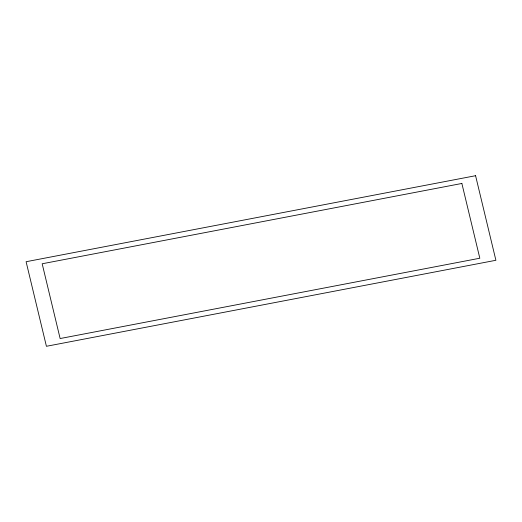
<?xml version="1.0" encoding="UTF-8"?>
<svg xmlns="http://www.w3.org/2000/svg" width="522" height="522" viewBox="0 0 522 522"><rect width="100%" height="100%" fill="white"/><g stroke="black" fill="none" stroke-linecap="round" stroke-linejoin="round"><path stroke-width="0.78" d="M475.581 175.712L26.1 261.718L46.419 346.288L495.9 260.282L475.581 175.712M461.866 183.463L42.178 263.773L60.134 338.537L479.822 258.227L461.866 183.463"/></g></svg>
